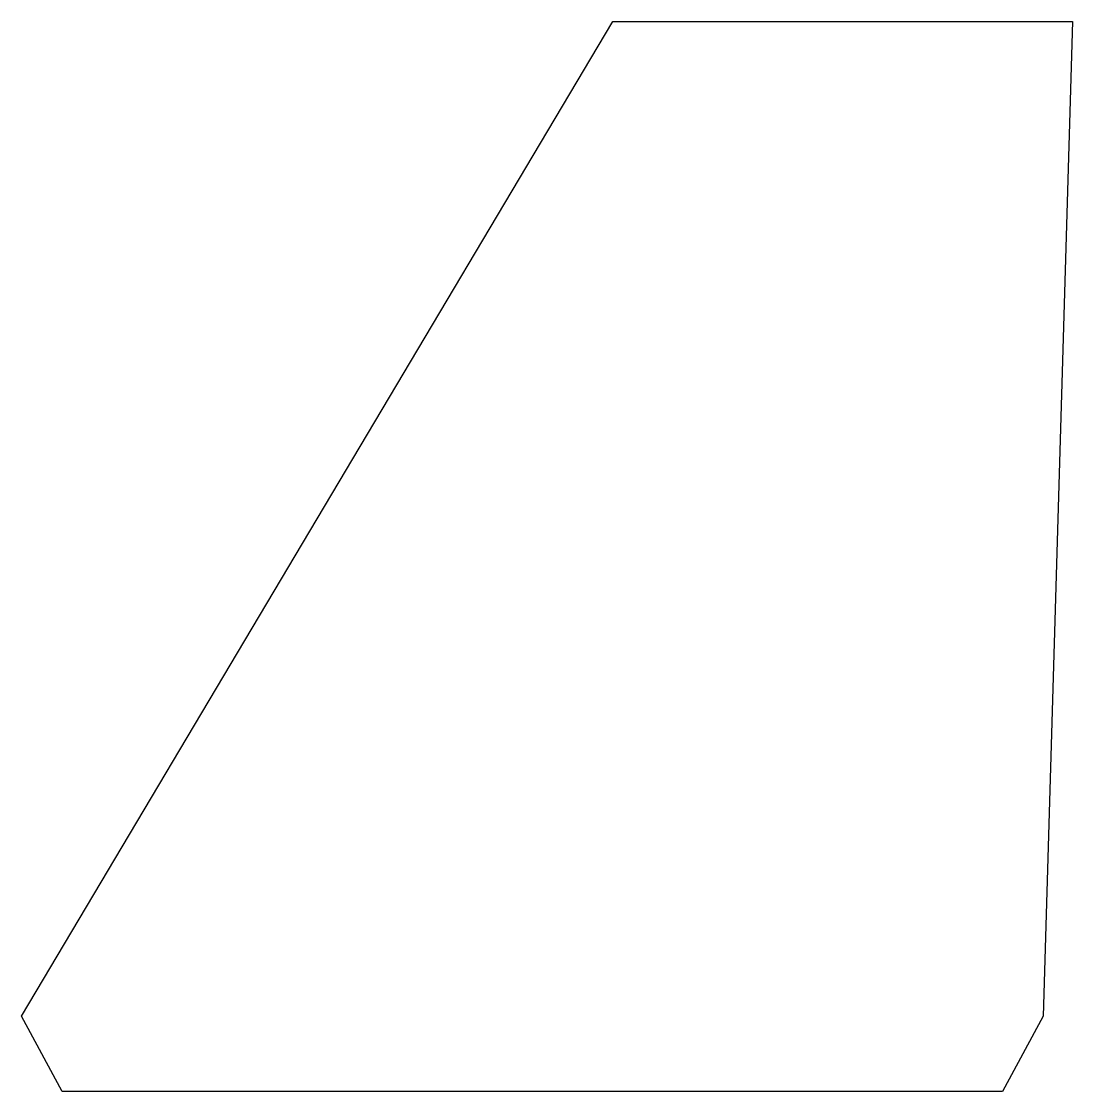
# Model space of a CAD drawing. Header units: metres. Extents: x 0 to 155, y -11 to 147.
import ezdxf

# ---------------------------------------------------------------- set-up
doc = ezdxf.new("R2010")
doc.units = ezdxf.units.M

msp = doc.modelspace()

# ---------------------------------------------------------------- linework, layer by layer
at = {"layer": 'PROFILE'}
for p, q in [((0, 0), (87.34, 146.89)), ((87.34, 146.89), (155.227, 146.89)), ((155.227, 146.89), (150.86, 0)), ((6, -11.15), (0, 0)), ((150.86, 0), (144.86, -11.15)), ((144.86, -11.15), (6, -11.15))]:
    msp.add_line(p, q, dxfattribs=at)

doc.saveas('drawing.dxf')
